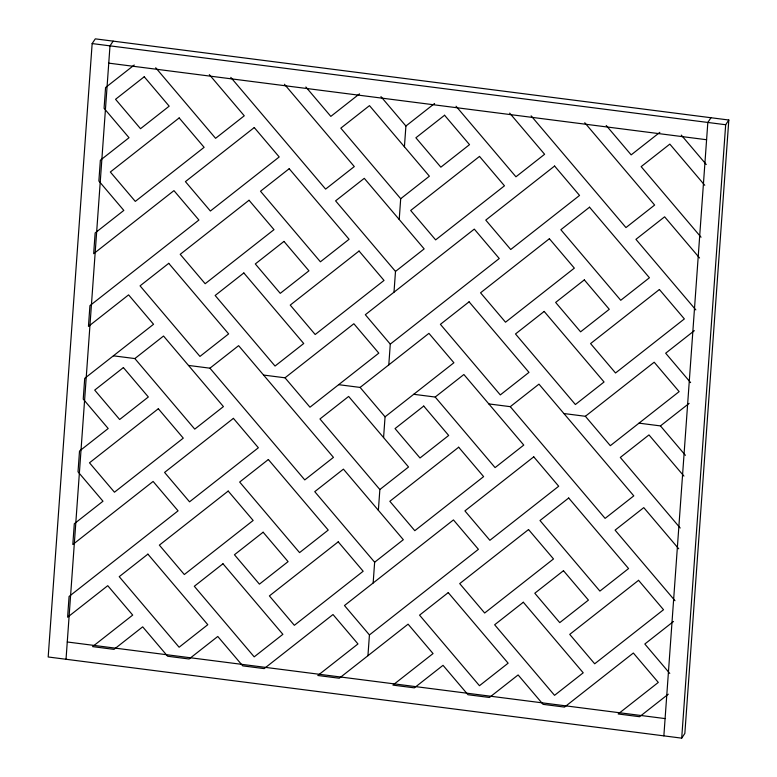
<?xml version="1.0" encoding="UTF-8"?>
<svg xmlns="http://www.w3.org/2000/svg" width="777" height="777" viewBox="0 0 777 777"><rect width="100%" height="100%" fill="white"/><g stroke="black" fill="none" stroke-linecap="round" stroke-linejoin="round"><path stroke-width="1.17" d="M92.152 43.57L48.184 656.983L681.701 738.15L684.848 733.43L728.816 120.017L95.299 38.85L92.152 43.57L725.669 124.738L728.816 120.017M66.026 659.265L109.994 45.862L113.141 41.132M367.939 655.701L369.434 634.935L344.473 605.536L453.447 519.92L478.409 549.32L369.434 634.935M373.154 583.003L374.64 562.227L314.753 491.666L343.424 469.143L403.321 539.704L374.64 562.227M378.37 510.304L379.856 489.529L319.959 418.968L348.64 396.435L408.537 466.996L379.856 489.529M383.576 437.597L385.062 416.822L360.11 387.422L338.655 384.673M388.791 364.899L390.277 344.124L365.326 314.724L474.3 229.118L499.252 258.518L390.277 344.124M393.997 292.191L395.493 271.426L335.596 200.864L364.277 178.331L424.164 248.893L395.493 271.426M399.213 219.493L400.699 198.718L340.812 128.156L369.483 105.633L429.38 176.194L400.699 198.718M404.419 146.795L405.915 126.02L380.953 96.62M663.859 735.868L707.828 122.455L710.974 117.735M681.701 738.15L725.669 124.738M134.246 65.006L105.565 87.539L104.079 108.314L129.031 137.714L100.359 160.237L98.873 181.012L123.825 210.412L95.144 232.945L93.658 253.71L173.951 190.627L198.912 220.037L89.938 305.643L88.442 326.418L128.594 294.872L153.545 324.271L84.722 378.341L83.236 399.116L108.188 428.515L79.516 451.048L78.021 471.814L102.982 501.223L74.301 523.747L72.815 544.522L153.108 481.439L178.069 510.839L69.085 596.454L67.599 617.22L107.75 585.683L132.702 615.083L92.56 646.619L114.005 649.368L142.686 626.845L167.638 656.244L189.093 658.993L217.774 636.46L242.725 665.86L264.18 668.608L333.003 614.539L357.964 643.939L317.812 675.485L339.267 678.234L408.09 624.164L433.051 653.564L392.9 685.1L414.355 687.849L443.026 665.326L467.987 694.725L489.432 697.474L518.113 674.941L543.065 704.341L564.52 707.089L633.352 653.02L658.304 682.42L618.152 713.966L639.607 716.715L668.288 694.182M359.498 93.871L330.827 116.395L305.866 86.995M405.915 126.02L434.586 103.487M134.858 358.566L163.529 336.033L223.426 406.594L194.745 429.127L134.858 358.566L113.403 355.817M209.936 368.181L238.617 345.658L333.45 457.381L304.769 479.904L209.936 368.181L188.49 365.433M285.023 377.807L353.856 323.737L378.807 353.137L309.984 407.206L285.023 377.807L263.568 375.058M659.848 132.352L631.167 154.876L606.215 125.476M360.11 387.422L428.933 333.352L453.894 362.752L385.062 416.822M435.198 397.047L463.879 374.514L523.766 445.075L495.085 467.608L435.198 397.047L413.743 394.298M510.285 406.662L538.956 384.139L633.789 495.862L605.108 518.385L510.285 406.662L488.83 403.914M585.372 416.287L654.195 362.218L679.147 391.618L610.324 445.687L585.372 416.287L563.917 413.539M694.347 330.672L665.666 353.205L690.617 382.605M639.005 423.154L660.45 425.903L689.131 403.38M673.494 621.483L644.823 644.016L669.774 673.416M108.761 63.141L706.584 139.734M67.269 641.987L665.093 718.589M681.303 135.101L706.254 164.501M704.768 185.276L669.832 144.114L641.151 166.637L701.039 237.199M584.76 122.727L654.632 205.05L625.961 227.583L531.128 115.86M699.553 257.974L664.617 216.812L635.936 239.345L695.833 309.906M509.673 113.112L544.609 154.273L515.938 176.797L456.041 106.235M660.45 425.903L685.411 455.312M683.915 476.078L648.98 434.916L620.308 457.449L680.196 528.01M284.421 84.246L354.293 166.569L325.612 189.102L230.788 77.379M678.709 548.785L643.774 507.624L615.093 530.147L674.99 600.708M209.334 74.631L244.269 115.792L215.588 138.316L155.701 67.754M144.231 76.768L115.55 99.301L140.511 128.7L169.182 106.167L144.231 76.768M179.166 117.929L110.344 171.999L135.295 201.398L204.118 147.329L179.166 117.929M254.254 127.554L185.421 181.624L210.382 211.023L279.205 156.954L254.254 127.554M168.745 263.335L140.064 285.858L199.961 356.42L228.632 333.896L168.745 263.335M249.038 200.252L180.215 254.322L205.167 283.722L273.999 229.652L249.038 200.252M289.19 168.716L260.509 191.239L320.406 261.8L349.077 239.277L289.19 168.716M123.388 367.579L94.707 390.103L119.658 419.502L148.339 396.979L123.388 367.579M243.832 272.95L215.151 295.483L275.039 366.045L303.72 343.512L243.832 272.95M283.974 241.414L255.303 263.947L280.254 293.347L308.935 270.814L283.974 241.414M444.57 115.249L415.889 137.782L440.85 167.181L469.522 144.648L444.57 115.249M158.323 408.741L89.491 462.81L114.452 492.21L183.275 438.141L158.323 408.741M359.061 251.029L290.239 305.099L315.19 334.508L384.023 280.439L359.061 251.029M479.506 156.41L410.683 210.48L435.635 239.879L504.467 185.81L479.506 156.41M233.411 418.356L164.578 472.426L189.539 501.825L258.362 447.756L233.411 418.356M554.593 166.035L485.771 220.105L510.722 249.504L579.545 195.435L554.593 166.035M147.902 554.137L119.221 576.67L179.108 647.231L207.789 624.698L147.902 554.137M228.195 491.064L159.372 545.133L184.324 574.533L253.147 520.464L228.195 491.064M268.347 459.518L239.666 482.051L299.563 552.612L328.234 530.079L268.347 459.518M469.085 301.816L440.404 324.339L500.301 394.91L528.982 372.377L469.085 301.816M549.378 238.733L480.555 292.803L505.516 322.202L574.339 268.133L549.378 238.733M589.529 207.197L560.858 229.72L620.745 300.281L649.426 277.758L589.529 207.197M222.98 563.762L194.308 586.285L254.196 656.856L282.877 634.323L222.98 563.762M263.131 532.216L234.45 554.749L259.411 584.149L288.082 561.625L263.131 532.216M423.727 406.06L395.046 428.583L420.007 457.983L448.679 435.46L423.727 406.06M544.172 311.431L515.491 333.964L575.388 404.526L604.059 381.993L544.172 311.431M584.323 279.895L555.642 302.428L580.594 331.828L609.275 309.295L584.323 279.895M338.218 541.841L269.396 595.91L294.347 625.31L363.17 571.241L338.218 541.841M458.663 447.222L389.84 501.291L414.792 530.691L483.615 476.622L458.663 447.222M659.401 289.51L590.578 343.589L615.53 372.989L684.362 318.92L659.401 289.51M533.75 456.837L464.918 510.907L489.879 540.306L558.702 486.237L533.75 456.837M448.242 592.618L419.561 615.151L479.458 685.712L508.129 663.179L448.242 592.618M528.535 529.545L459.712 583.614L484.663 613.014L553.496 558.945L528.535 529.545M568.686 497.999L540.005 520.532L599.902 591.093L628.574 568.56L568.686 497.999M523.329 602.243L494.648 624.776L554.545 695.337L583.216 672.804L523.329 602.243M563.471 570.697L534.799 593.23L559.751 622.63L588.432 600.106L563.471 570.697M638.558 580.322L569.735 634.391L594.687 663.791L663.519 609.722L638.558 580.322"/></g></svg>
